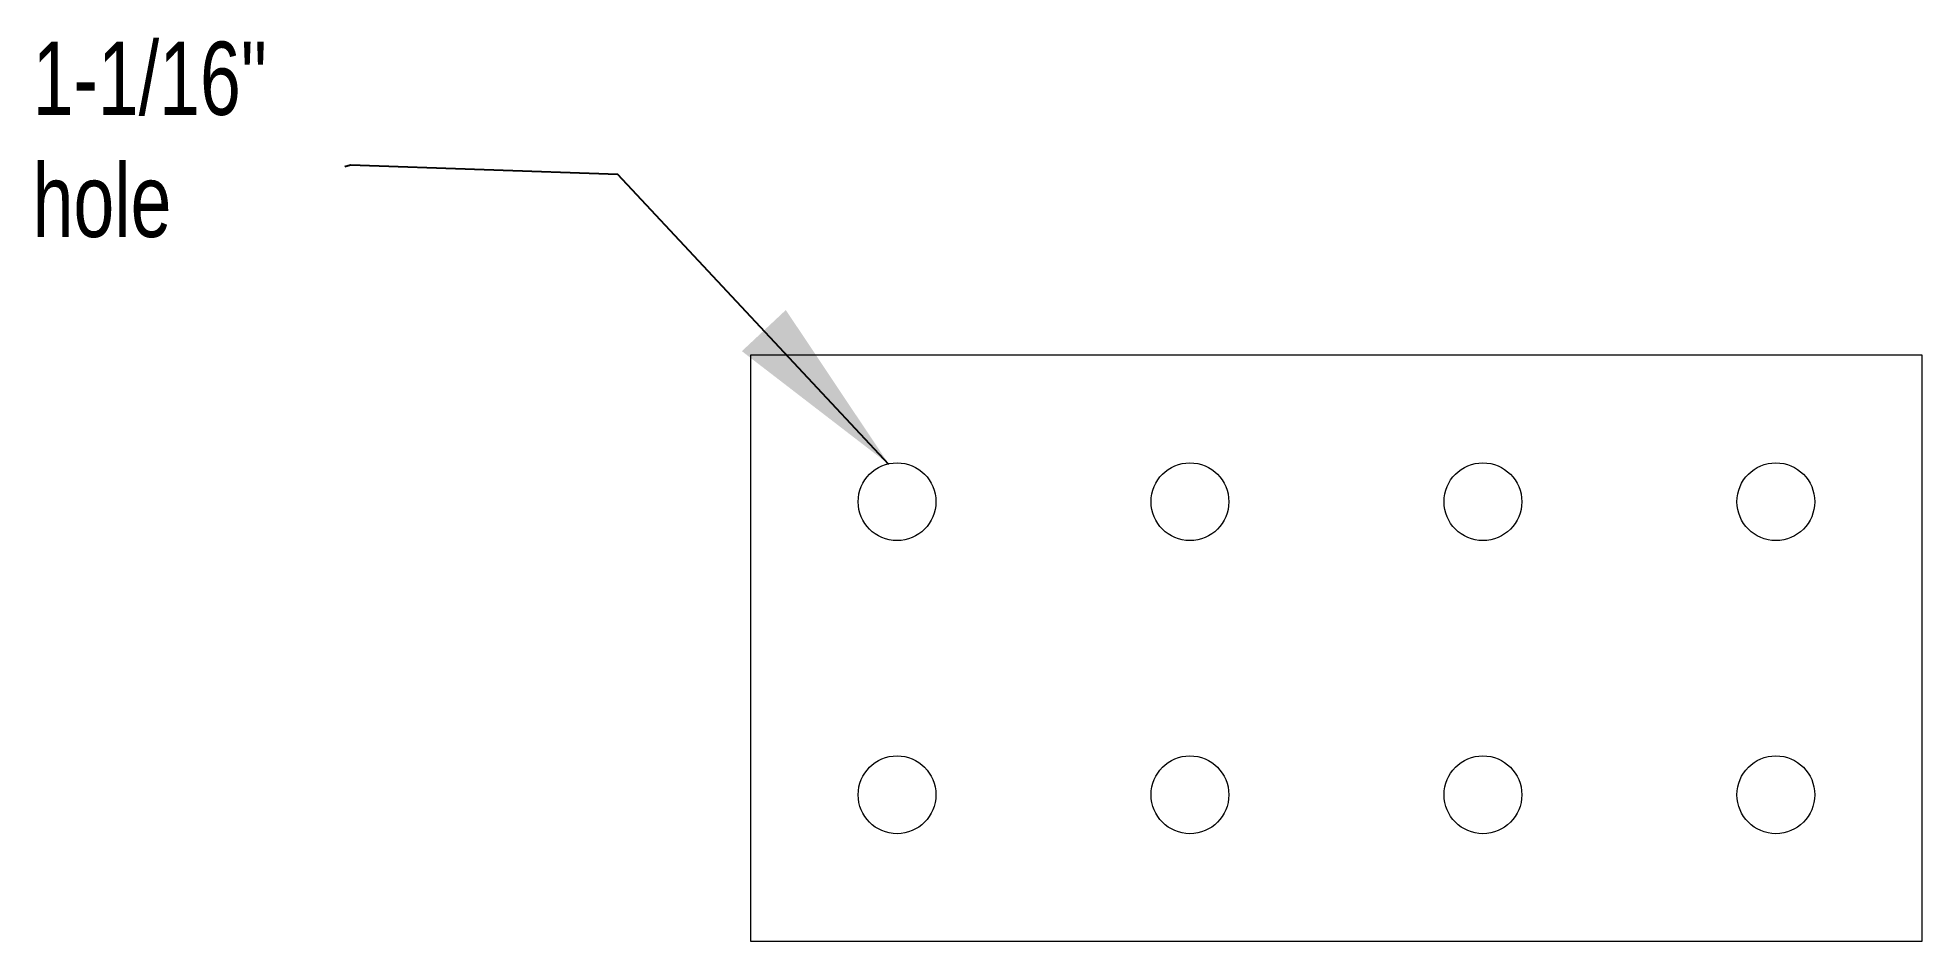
# Model space of a CAD drawing. Header units: millimetres. Extents: x -9.7 to 16, y 0 to 12.3.
import ezdxf

# ---------------------------------------------------------------- set-up
doc = ezdxf.new("R2010")
doc.units = ezdxf.units.MM
doc.layers.get('0').update_dxf_attribs({"linetype": 'CONTINUOUS', "lineweight": 0})
doc.styles.get("Standard").update_dxf_attribs({"font": 'txt', "width": 0.75})
doc.dimstyles.get("Standard").update_dxf_attribs({"dimtxt": 2.5, "dimasz": 2.5, "dimexe": 1.25, "dimexo": 0.625, "dimtad": 1, "dimtxsty": 'Standard', "dimcen": 2.5, "dimadec": 0, "dimazin": 0, "dimtfac": 1, "dimtmove": 0, "dimatfit": 3, "dimfxl": 1, "dimarcsym": 0})

msp = doc.modelspace()

# ---------------------------------------------------------------- linework, layer by layer
for p, q in [((16, 8), (0, 8)), ((0, 8), (0, 0)), ((16, 0), (16, 8)), ((0, 0), (16, 0))]:
    msp.add_line(p, q)
for centre in [(2, 6), (6, 6), (10, 6), (14, 6), (2, 2), (6, 2), (10, 2), (14, 2)]:
    msp.add_circle(centre, 0.531)

# ---------------------------------------------------------------- texts
at = {"insert": (-9.804, 12.28), "char_height": 1, "width": 100, "attachment_point": 1}
msp.add_mtext('1-1/16" \\Phole', dxfattribs=at)

# ---------------------------------------------------------------- leaders
msp.add_leader([(1.889, 6.51), (-1.813, 10.468), (-5.464, 10.595), (-5.54, 10.57), (-5.54, 10.57)], dimstyle='Standard')

doc.saveas('drawing.dxf')
